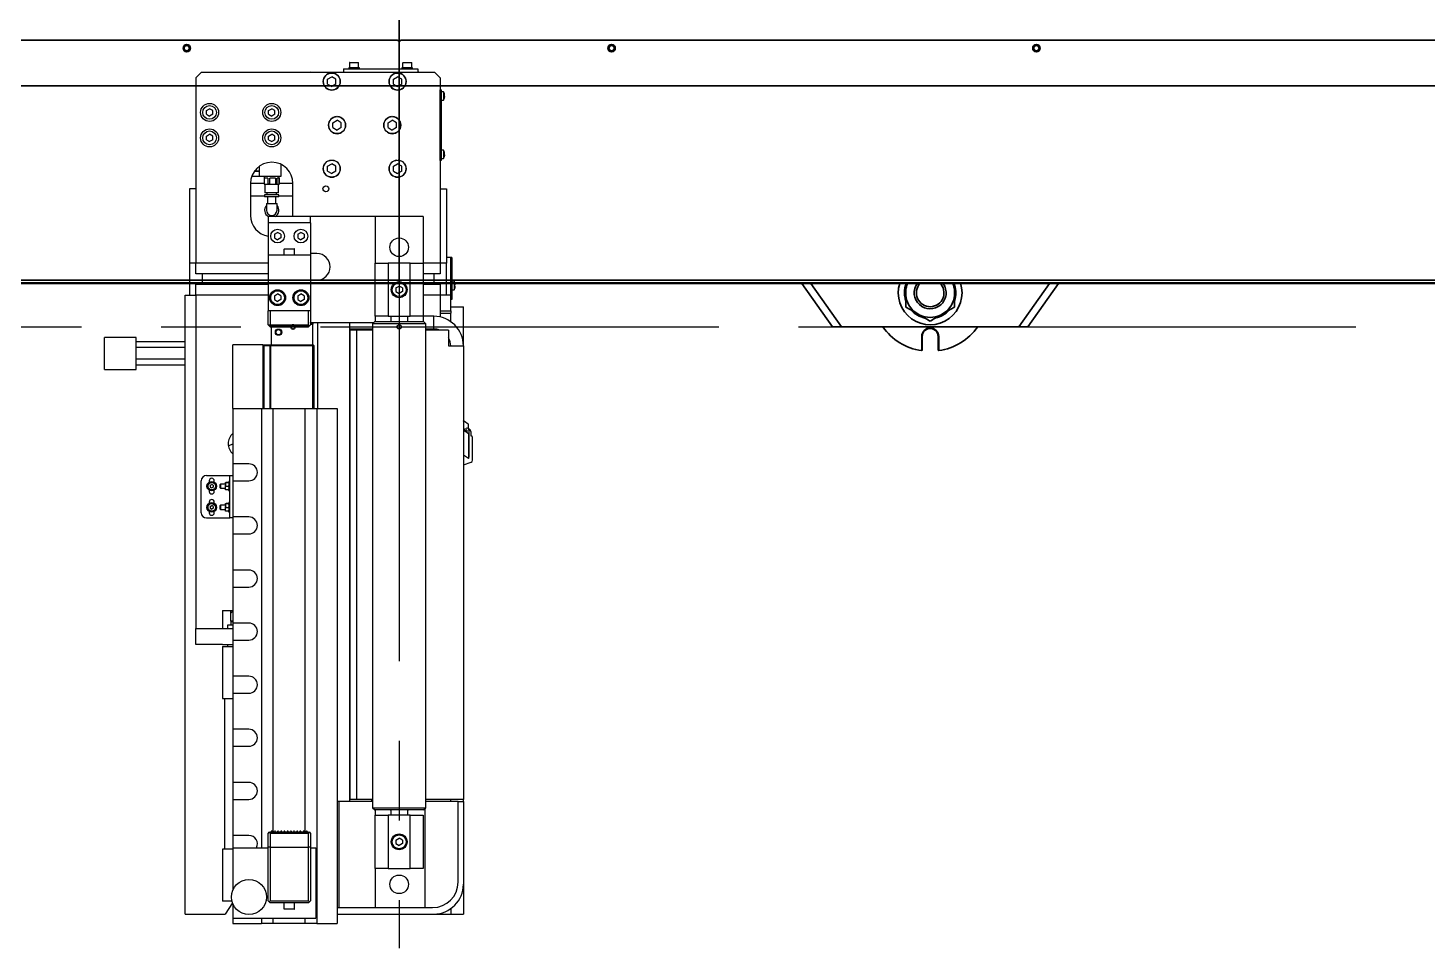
# Model space of a CAD drawing. Header units: inches. Extents: x 16559 to 58559, y 6500 to 36200.
# Drawn here: x 28495 to 29813, y 22299 to 23166 of the extents above; entities that cross this region are included whole.
import ezdxf

# ---------------------------------------------------------------- set-up
doc = ezdxf.new("R2010")
doc.units = ezdxf.units.IN
doc.header["$LTSCALE"] = 300
doc.linetypes.add('CENTRO', pattern=[2, 1.25, -0.25, 0.25, -0.25])
doc.layers.add('ASSI', color=254, linetype='CENTRO')
doc.layers.add('MORSE', color=41, linetype='Continuous')
doc.layers.add('GUIDE', color=4, linetype='Continuous', lineweight=35)

# ---------------------------------------------------------------- blocks, each defined once
blk = doc.blocks.new('A$C8cf30650')
at = {"layer": 'GUIDE'}
for p, q in [((4100, 977), (4100, 41)), ((100, 293), (100, 41)), ((102, 270), (2098, 270)), ((2102, 270), (4098, 270)), ((100, 227), (4100, 227)), ((100, 44), (4100, 44)), ((4100, 43.9), (100, 43.9)), ((4100, 41.5), (100, 41.5)), ((4100, 41), (100, 41)), ((508.1, 0), (479.1, 41)), ((487.6, 41), (516.6, 0)), ((683.4, 0), (712.4, 41)), ((720.9, 41), (691.9, 0)), ((577, 29.9), (577, 34.1)), ((623, 34.1), (623, 29.9)), ((590.3, 11), (586.7, 13.1)), ((613.3, 13.1), (609.7, 11)), ((691.9, 0), (508.1, 0)), ((592, -21.4), (592, -9)), ((592.5, -9), (592.5, -21.4)), ((607.5, -21.4), (607.5, -9)), ((608, -9), (608, -21.4)), ((592.5, -21.9), (591.9, -22.4)), ((592.5, -21.4), (592, -21.4)), ((608, -21.4), (607.5, -21.4)), ((608.1, -22.4), (607.5, -21.9))]:
    blk.add_line(p, q, dxfattribs=at)
at = {"layer": 'GUIDE', "flags": 128}
blk.add_lwpolyline([(576.8, 25), (576.5, 26.4), (576, 29.3)], dxfattribs=at)
at = {"layer": 'GUIDE'}
for centre, radius in [((300, 262.5), 3.5), ((300, 262.5), 2.5), ((700, 262.5), 3.5), ((700, 262.5), 2.5), ((3900, 262.5), 3.5), ((3900, 262.5), 2.5), ((0, 0), 2), ((4000, 0), 2)]:
    blk.add_circle(centre, radius, dxfattribs=at)
for centre, radius, start, end in [((102, 268), 2, 90, 180), ((4098, 268), 2, 0, 90), ((600, 32), 30, 162.5424, 18.1521), ((600, 32), 23.1, 157.0635, 174.8284), ((600, 32), 15, 143.1301, 35.3409), ((600, 32), 13, 136.1869, 46.8), ((600, 32), 23.1, 5.1716, 22.9365), ((600, 32), 24.2, 163.0321, 186.4252), ((600, 32), 23.1, 185.1716, 234.8284), ((600, 32), 23.1, 305.1716, 354.8284), ((600, 32), 24.2, 342.8745, 17.009), ((600, 32), 24.2, 223.2082, 257.7721), ((600, 32), 24.2, 282.5106, 316.8909), ((600, 32), 23.1, 245.1716, 294.8284), ((600, 32), 55, 215.5785, 261.5591), ((600, -9), 8, 0, 180), ((600, -9), 7.5, 0, 180), ((600, 32), 55, 278.4409, 324.4215)]:
    blk.add_arc(centre, radius, start, end, dxfattribs=at)
for points, knots in [([(577, 41), (577, 40.6), (577, 38.3), (577, 36), (577, 34.1)], [0, 0, 0, 0, 0.180565, 1, 1, 1, 1]), ([(623, 34.1), (623, 36), (623, 38.3), (623, 40.6), (623, 41)], [0, 0, 0, 0, 0.808576, 1, 1, 1, 1]), ([(577, 29.9), (577, 28), (577, 24.2), (577, 20.6), (577, 18.7)], [0, 0, 0, 0, 0.496394, 1, 1, 1, 1]), ([(623, 18.7), (623, 20.5), (623, 24.2), (623, 28), (623, 29.9)], [0, 0, 0, 0, 0.496994, 1, 1, 1, 1]), ([(577, 18.7), (578.6, 17.8), (581.8, 16), (585, 14.1), (586.7, 13.1)], [0, 0, 0, 0, 0.496994, 1, 1, 1, 1]), ([(613.3, 13.1), (614.9, 14.1), (618.2, 16), (621.4, 17.8), (623, 18.7)], [0, 0, 0, 0, 0.496394, 1, 1, 1, 1]), ([(590.3, 11), (591.9, 10.1), (595.2, 8.2), (598.4, 6.4), (600, 5.4)], [0, 0, 0, 0, 0.496394, 1, 1, 1, 1]), ([(600, 5.4), (601.6, 6.4), (604.8, 8.2), (608, 10.1), (609.7, 11)], [0, 0, 0, 0, 0.496994, 1, 1, 1, 1]), ([(591.9, -22.4), (591.9, -22.4), (591.9, -22.4), (591.9, -22.1), (592, -21.8), (592, -21.5), (592, -21.4)], [0, 0, 0, 0, 0.25091, 0.501059, 0.750356, 1, 1, 1, 1]), ([(592.5, -21.4), (592.5, -21.5), (592.5, -21.6), (592.5, -21.8), (592.5, -21.9), (592.5, -21.9), (592.5, -21.9), (592.5, -21.9)], [0, 0, 0, 0, 0.250288, 0.499667, 0.749111, 0.874739, 1, 1, 1, 1]), ([(607.5, -21.9), (607.5, -21.9), (607.5, -21.9), (607.5, -21.8), (607.5, -21.6), (607.5, -21.5), (607.5, -21.4)], [0, 0, 0, 0, 0.250508, 0.50016, 0.749963, 1, 1, 1, 1]), ([(608, -21.4), (608, -21.5), (608, -21.8), (608.1, -22.1), (608.1, -22.4), (608.1, -22.4), (608.1, -22.4)], [0, 0, 0, 0, 0.249082, 0.498492, 0.748536, 1, 1, 1, 1])]:
    blk.add_open_spline(points, degree=3, knots=knots, dxfattribs=at)
blk = doc.blocks.new('A$C9daba7a7')
at = {"layer": 'ASSI'}
blk.add_line((0, 60), (0, -585), dxfattribs=at)
blk.add_circle((0, 0), 2, dxfattribs=at)
at = {"layer": 'MORSE'}
for p, q in [((-186.5, 239.5), (-191.5, 234.5)), ((33.5, 239.5), (-186.5, 239.5)), ((-83.5, 240), (-84, 239.5)), ((-83.5, 240), (-83.5, 239.5)), ((-83.5, 240), (-52.5, 240)), ((-64.1, 239), (-64.1, 239)), ((-62.9, 239), (-62.9, 239)), ((-52.5, 243), (-52.5, 240)), ((-52.5, 243), (17.5, 243)), ((-52.5, 240), (17.5, 240)), ((-47.5, 244), (-47.5, 243)), ((-37.5, 244), (-47.5, 244)), ((-46.8, 248.8), (-46.8, 244)), ((-46.5, 249), (-42.5, 249)), ((-45, 240), (-45, 239.5)), ((-42.5, 249), (-38.4, 249)), ((-40, 239.5), (-40, 240)), ((-38.2, 244), (-38.2, 248.8)), ((-37.5, 243), (-37.5, 244)), ((-2.1, 239), (-2.1, 239)), ((-0.9, 239), (-0.9, 239)), ((2.5, 244), (2.5, 243)), ((12.5, 244), (2.5, 244)), ((3.2, 248.8), (3.2, 244)), ((3.5, 249), (7.5, 249)), ((5, 240), (5, 239.5)), ((7.5, 249), (11.6, 249)), ((10, 239.5), (10, 240)), ((11.8, 244), (11.8, 248.8)), ((12.5, 243), (12.5, 244)), ((17.5, 243), (17.5, 240)), ((17.5, 240), (18.5, 240)), ((18.5, 239.5), (18.5, 240)), ((19, 239.5), (18.5, 240)), ((38.5, 234.5), (33.5, 239.5)), ((-191.5, 234.5), (-191.5, 60)), ((-67.5, 233.3), (-63.5, 235.6)), ((-67.5, 228.7), (-67.5, 233.3)), ((-67.5, 228.7), (-63.5, 226.4)), ((-59.5, 233.3), (-63.5, 235.6)), ((-59.5, 228.7), (-63.5, 226.4)), ((-59.5, 228.7), (-59.5, 233.3)), ((-5.5, 233.3), (-1.5, 235.6)), ((-5.5, 228.7), (-5.5, 233.3)), ((-5.5, 228.7), (-1.5, 226.4)), ((2.5, 233.3), (-1.5, 235.6)), ((2.5, 228.7), (-1.5, 226.4)), ((2.5, 228.7), (2.5, 233.3)), ((38.5, 234.5), (38.5, 60)), ((38.6, 223.4), (38.5, 223.4)), ((38.6, 220.4), (38.6, 223.4)), ((39.6, 223.4), (38.6, 223.4)), ((38.6, 159.6), (38.6, 220.4)), ((39.6, 223.4), (39.6, 220.4)), ((41.6, 221.5), (39.6, 221.5)), ((39.6, 220.4), (39.6, 159.6)), ((39.6, 213.5), (41.6, 213.5)), ((41.6, 221.5), (41.6, 213.5)), ((42.8, 217.3), (42.6, 217.3)), ((42.8, 216.9), (42.6, 217)), ((42.8, 216.6), (42.6, 216.7)), ((42.8, 218.6), (42.7, 218.5)), ((42.8, 218.1), (42.7, 218.1)), ((42.8, 218.4), (42.8, 218.4)), ((42.8, 216.4), (42.8, 216.4)), ((-181.5, 203.7), (-178.5, 205.5)), ((-181.5, 200.3), (-181.5, 203.7)), ((-181.5, 200.3), (-178.5, 198.5)), ((-175.5, 203.7), (-178.5, 205.5)), ((-175.5, 200.3), (-178.5, 198.5)), ((-175.5, 200.3), (-175.5, 203.7)), ((-123, 203.7), (-120, 205.5)), ((-123, 200.3), (-123, 203.7)), ((-123, 200.3), (-120, 198.5)), ((-117, 203.7), (-120, 205.5)), ((-117, 200.3), (-120, 198.5)), ((-117, 200.3), (-117, 203.7)), ((-59.1, 198), (-59.1, 198)), ((-57.9, 198), (-57.9, 198)), ((-7.1, 198), (-7.1, 198)), ((-5.9, 198), (-5.9, 198)), ((-62.5, 192.3), (-58.5, 194.6)), ((-62.5, 187.7), (-62.5, 192.3)), ((-62.5, 187.7), (-58.5, 185.4)), ((-54.5, 192.3), (-58.5, 194.6)), ((-54.5, 187.7), (-58.5, 185.4)), ((-54.5, 187.7), (-54.5, 192.3)), ((-10.5, 192.3), (-6.5, 194.6)), ((-10.5, 187.7), (-10.5, 192.3)), ((-10.5, 187.7), (-6.5, 185.4)), ((-2.5, 192.3), (-6.5, 194.6)), ((-2.5, 187.7), (-6.5, 185.4)), ((-2.5, 187.7), (-2.5, 192.3)), ((-181.5, 179.7), (-178.5, 181.5)), ((-181.5, 176.3), (-181.5, 179.7)), ((-181.5, 176.3), (-178.5, 174.5)), ((-175.5, 179.7), (-178.5, 181.5)), ((-175.5, 176.3), (-178.5, 174.5)), ((-175.5, 176.3), (-175.5, 179.7)), ((-123, 179.7), (-120, 181.5)), ((-123, 176.3), (-123, 179.7)), ((-123, 176.3), (-120, 174.5)), ((-117, 179.7), (-120, 181.5)), ((-117, 176.3), (-120, 174.5)), ((-117, 176.3), (-117, 179.7)), ((38.6, 156.6), (38.6, 159.6)), ((41.6, 166.5), (39.6, 166.5)), ((39.6, 159.6), (39.6, 156.6)), ((39.6, 158.5), (41.6, 158.5)), ((41.6, 166.5), (41.6, 158.5)), ((42.8, 162.3), (42.6, 162.3)), ((42.8, 161.9), (42.6, 162)), ((42.8, 161.6), (42.6, 161.7)), ((42.8, 163.6), (42.7, 163.5)), ((42.8, 163.1), (42.7, 163.1)), ((42.8, 163.4), (42.8, 163.4)), ((42.8, 161.4), (42.8, 161.4)), ((-131.8, 146.2), (-136.5, 146.2)), ((-131.8, 146.5), (-136.4, 146.5)), ((-131.8, 151.2), (-131.8, 142)), ((-111.2, 142), (-111.2, 153)), ((-67.5, 151.3), (-63.5, 153.6)), ((-67.5, 146.7), (-67.5, 151.3)), ((-67.5, 146.7), (-63.5, 144.4)), ((-64.1, 157), (-64.1, 157)), ((-59.5, 151.3), (-63.5, 153.6)), ((-59.5, 146.7), (-63.5, 144.4)), ((-62.9, 157), (-62.9, 157)), ((-59.5, 146.7), (-59.5, 151.3)), ((-5.5, 151.3), (-1.5, 153.6)), ((-5.5, 146.7), (-5.5, 151.3)), ((-5.5, 146.7), (-1.5, 144.4)), ((-2.1, 157), (-2.1, 157)), ((2.5, 151.3), (-1.5, 153.6)), ((2.5, 146.7), (-1.5, 144.4)), ((-0.9, 157), (-0.9, 157)), ((2.5, 146.7), (2.5, 151.3)), ((38.6, 156.6), (38.5, 156.6)), ((39.6, 156.6), (38.6, 156.6)), ((-140, 135), (-140, 105)), ((-127, 135), (-140, 135)), ((-138.7, 142), (-131.8, 142)), ((-131.8, 142), (-111.2, 142)), ((-127, 142), (-127, 134.4)), ((-127, 134.4), (-126.5, 134.1)), ((-126.7, 134.4), (-127, 134.4)), ((-123.6, 140.1), (-126.7, 140.1)), ((-126.7, 134.4), (-126.7, 140.1)), ((-126.5, 134.1), (-126.5, 126.2)), ((-125.2, 134.1), (-126.5, 134.1)), ((-123.6, 134.4), (-125.2, 134.1)), ((-119.2, 134.1), (-125.2, 134.1)), ((-123.6, 140.1), (-123.6, 134.4)), ((-121.7, 134.4), (-123.6, 134.4)), ((-116.6, 140.1), (-121.7, 140.1)), ((-121.7, 134.4), (-121.7, 140.1)), ((-116.6, 134.4), (-119.2, 134.1)), ((-114, 134.1), (-119.2, 134.1)), ((-116.6, 140.1), (-116.6, 134.4)), ((-115, 134.4), (-116.6, 134.4)), ((-113, 140.1), (-115, 140.1)), ((-115, 134.4), (-115, 140.1)), ((-113, 134.4), (-114, 134.1)), ((-113.5, 134.1), (-114, 134.1)), ((-113.5, 134.1), (-113, 134.4)), ((-113.5, 126.2), (-113.5, 134.1)), ((-113, 134.4), (-113, 142)), ((-113, 140.1), (-113, 134.4)), ((-100, 135), (-113, 135)), ((-100, 105), (-100, 135)), ((-191.5, 130), (-197.5, 130)), ((-197.5, 130), (-197.5, 60)), ((-126.8, 123), (-140, 123)), ((-126.8, 124.5), (-126.8, 122.6)), ((-122.6, 124.5), (-126.8, 124.5)), ((-122.6, 122.6), (-126.8, 122.6)), ((-122.5, 126.2), (-126.5, 126.2)), ((-124.6, 126.2), (-124.6, 124.5)), ((-124, 122.6), (-124, 116.2)), ((-113.2, 124.5), (-122.6, 124.5)), ((-113.2, 122.6), (-122.6, 122.6)), ((-113.5, 126.2), (-122.5, 126.2)), ((-116, 116.2), (-116, 122.6)), ((-115.4, 124.5), (-115.4, 126.2)), ((-113.2, 122.6), (-113.2, 124.5)), ((-100, 123), (-113.2, 123)), ((38.5, 130), (44.5, 130)), ((44.5, 130), (44.5, 60)), ((-125, 116.2), (-125, 109.9)), ((-125, 116.2), (-115, 116.2)), ((-115, 109.9), (-115, 116.2)), ((-123.5, 104), (-123.5, 98)), ((-83.5, 104), (-123.5, 104)), ((-83.5, 98), (-123.5, 98)), ((-123.5, 98), (-123.5, 67.5)), ((-100, 104), (-100, 105)), ((-83.5, 98), (-83.5, 104)), ((-22.5, 104), (-83.5, 104)), ((-83.5, 98), (-83.5, 67.5)), ((-22.5, 104), (-22.5, 60)), ((22.5, 104), (-22.5, 104)), ((22.5, 104), (22.5, 60)), ((-117.5, 87.2), (-114.5, 89)), ((-117.5, 87.2), (-117.5, 83.8)), ((-117.5, 83.8), (-114.5, 82)), ((-111.5, 87.2), (-114.5, 89)), ((-111.5, 83.8), (-114.5, 82)), ((-111.5, 87.2), (-111.5, 83.8)), ((-95.5, 87.2), (-92.5, 89)), ((-95.5, 87.2), (-95.5, 83.8)), ((-95.5, 83.8), (-92.5, 82)), ((-89.5, 87.2), (-92.5, 89)), ((-89.5, 83.8), (-92.5, 82)), ((-89.5, 87.2), (-89.5, 83.8)), ((-83.5, 67.5), (-123.5, 67.5)), ((-123.5, 67.5), (-123.5, 15)), ((-108.5, 73.2), (-108.5, 67.5)), ((-108.2, 73.5), (-103.5, 73.5)), ((-103.5, 73.5), (-98.8, 73.5)), ((-98.5, 67.5), (-98.5, 73.2)), ((-77.5, 69), (-83.5, 69)), ((-83.5, 67.5), (-83.5, 15)), ((-191.5, 60), (-197.5, 60)), ((-197.5, 60), (-197.5, 30)), ((-191.5, 50), (-191.5, 60)), ((-123.5, 60), (-191.5, 60)), ((-22.5, 10), (-22.5, 60)), ((-22.5, 60), (-10.5, 60)), ((-10.5, 60), (-10.5, 10)), ((10.5, 60), (-10.5, 60)), ((10.5, 10), (10.5, 60)), ((10.5, 60), (22.5, 60)), ((22.5, 60), (22.5, 10)), ((38.5, 60), (22.5, 60)), ((38.5, 60), (38.5, 50)), ((44.5, 60), (38.5, 60)), ((48.7, 65.2), (44.5, 65.2)), ((44.5, 30), (44.5, 60)), ((48.7, 60.2), (48.7, 65.2)), ((49.7, 65.2), (48.7, 65.2)), ((48.7, 28.9), (48.7, 60.2)), ((49.7, 65.2), (49.7, 60.2)), ((49.7, 60.2), (49.7, 28.9)), ((-123.5, 50), (-191.5, 50)), ((-191.5, 30), (-191.5, 40)), ((-123.5, 40), (-191.5, 40)), ((-185.5, 50), (-185.5, 40)), ((-83.5, 44), (-77.5, 44)), ((38.5, 50), (22.5, 50)), ((38.5, 40), (22.5, 40)), ((32.5, 50), (32.5, 40)), ((38.5, 40), (38.5, 30)), ((51.7, 42.9), (49.7, 42.9)), ((51.7, 42.9), (51.7, 38.9)), ((52.5, 41), (52.6, 41)), ((52.8, 39.8), (52.8, 39.8)), ((-201.5, 0), (-201.5, 30)), ((-201.5, 30), (-191.5, 30)), ((-191.5, 30), (-191.5, -269)), ((-123.5, 30), (-191.5, 30)), ((-117.5, 29.2), (-114.5, 31)), ((-117.5, 29.2), (-117.5, 25.8)), ((-111.5, 29.2), (-114.5, 31)), ((-111.5, 29.2), (-111.5, 25.8)), ((-95.5, 29.2), (-92.5, 31)), ((-95.5, 29.2), (-95.5, 25.8)), ((-89.5, 29.2), (-92.5, 31)), ((-89.5, 29.2), (-89.5, 25.8)), ((-3, 36.7), (0, 38.5)), ((-3, 36.7), (-3, 33.3)), ((-3, 33.3), (0, 31.5)), ((3, 36.7), (0, 38.5)), ((3, 33.3), (0, 31.5)), ((3, 36.7), (3, 33.3)), ((38.5, 30), (22.5, 30)), ((38.5, 30), (38.5, 9.3)), ((48.5, 30), (38.5, 30)), ((48.5, 15), (48.5, 30)), ((48.7, 25.9), (48.7, 28.9)), ((49.7, 34.9), (51.7, 34.9)), ((49.7, 28.9), (49.7, 25.9)), ((51.7, 38.9), (51.7, 34.9)), ((52.8, 39.4), (52.5, 39.4)), ((52.8, 38.3), (52.5, 38.3)), ((52.5, 36.7), (52.6, 36.7)), ((52.8, 37.9), (52.8, 38)), ((-123.5, 2), (-123.5, 15)), ((-83.5, 15), (-123.5, 15)), ((-121.5, 15), (-121.5, 2)), ((-85.5, 15), (-121.5, 15)), ((-117.5, 25.8), (-114.5, 24)), ((-111.5, 25.8), (-114.5, 24)), ((-95.5, 25.8), (-92.5, 24)), ((-89.5, 25.8), (-92.5, 24)), ((-85.5, 2), (-85.5, 15)), ((-83.5, 15), (-83.5, 2)), ((38.5, 15), (48.5, 15)), ((48.7, 25.9), (48.5, 25.9)), ((48.5, 19), (60.5, 19)), ((48.5, 15), (48.5, 13)), ((49.7, 25.9), (48.7, 25.9)), ((60.5, -18), (60.5, 19)), ((-123.5, 2), (-121.5, 2)), ((-123.5, 2), (-123.4, 1.9)), ((-121.5, 0.7), (-123.4, 1.9)), ((-123.4, 1.9), (-121.5, 0)), ((-121.5, 0.7), (-121.5, 2)), ((-121.5, 2), (-85.5, 2)), ((-84.8, 0.7), (-121.5, 0.7)), ((-84.5, 1), (-85.5, 2)), ((-85.5, 0), (-84.8, 0.7)), ((-84.8, 0.7), (-84.5, 1)), ((-83.5, 2), (-84.5, 1)), ((-83.5, 4), (-24, 4)), ((-83.5, 3.6), (-81.3, 3.6)), ((-83.5, 2.6), (-81.3, 2.6)), ((-83.4, 3.6), (-83.4, 4)), ((-81.3, 3.6), (-81.3, 2.6)), ((-81.3, -17), (-81.3, 2.6)), ((-76.5, -77), (-76.5, 4)), ((-46.5, -447), (-46.5, 4)), ((-46.5, -2), (-46.5, 4)), ((-23, 5), (-25, 3)), ((-25, 3), (-25, -453)), ((25, 3), (-25, 3)), ((-23, 5), (23, 5)), ((-10.5, 10), (-22.5, 10)), ((-22.5, 10), (-22.5, 5)), ((-10.5, 10), (10.5, 10)), ((-8, 10), (-8, 5.4)), ((8, 5.4), (8, 10)), ((22.5, 10), (10.5, 10)), ((22.5, 10), (22.5, 5)), ((32.5, 10), (22.5, 10)), ((25, 3), (23, 5)), ((25, -453), (25, 3)), ((32.5, -2), (32.5, 10)), ((38.5, 13), (48.5, 13)), ((48.5, 5), (48.5, 13)), ((-247.5, -10), (-277.5, -10)), ((-277.5, -40), (-277.5, -10)), ((-247.5, -40), (-247.5, -10)), ((-201.5, -553), (-201.5, 0)), ((-121.5, 0), (-85.5, 0)), ((-120.6, 0), (-120.6, -17)), ((-111.4, -4), (-111.4, -6)), ((-25, -2), (-46.5, -2)), ((-40, -3), (-46, -3)), ((-46, -445), (-46, -3)), ((-40, -445), (-40, -3)), ((-25, -3), (-40, -3)), ((32.5, -2), (25, -2)), ((46.5, -3), (25, -3)), ((46.5, -3), (46.5, -18)), ((-201.5, -14), (-247.5, -14)), ((-201.5, -19.5), (-247.5, -19.5)), ((-128.5, -17), (-156.5, -17)), ((-156.5, -77), (-156.5, -17)), ((-128.5, -17), (-128.5, -77)), ((-128, -17), (-128.5, -17.5)), ((-127.5, -17.5), (-128.5, -17.5)), ((-128, -17), (-127.3, -17)), ((-127.3, -17), (-127.5, -17.5)), ((-127.5, -17.5), (-127.5, -77)), ((-127.5, -17.5), (-121.5, -17.5)), ((-127.3, -17), (-121.7, -17)), ((-121.7, -17), (-121.5, -17.5)), ((-121.7, -17), (-121.2, -17)), ((-121.5, -77), (-121.5, -17.5)), ((-121.5, -17.5), (-121, -17.5)), ((-121.2, -17), (-121, -17.5)), ((-121.2, -17), (-81, -17)), ((-121, -77), (-121, -17.5)), ((-121, -17.5), (-81.5, -17.5)), ((-81, -17), (-81.5, -17.5)), ((-81.5, -17.5), (-81.5, -77)), ((-80.5, -17.5), (-81, -17)), ((-80.5, -17.5), (-80.5, -77)), ((46.5, -18), (60.5, -18)), ((60.5, -18), (60.5, -445)), ((-201.5, -30.5), (-247.5, -30.5)), ((-201.5, -36), (-247.5, -36)), ((-277.5, -40), (-247.5, -40)), ((-156.5, -77), (-156.5, -129)), ((-156.5, -77), (-129.5, -77)), ((-129.5, -77), (-129.5, -490.5)), ((-129.5, -77), (-118.5, -77)), ((-118.5, -476.9), (-118.5, -77)), ((-118.5, -77), (-88.5, -77)), ((-88.5, -476.9), (-88.5, -77)), ((-88.5, -77), (-77.5, -77)), ((-77.5, -77), (-77.5, -562)), ((-77.5, -77), (-58.5, -77)), ((-58.5, -77), (-58.5, -562)), ((65, -91.6), (61.4, -89.1)), ((65.2, -100.6), (60.5, -97.2)), ((65.3, -100.6), (60.5, -97.2)), ((61.7, -96.1), (63.3, -95.6)), ((61.7, -97.8), (61.7, -96.1)), ((63.3, -97.3), (61.7, -97.8)), ((63.4, -99.1), (61.7, -97.8)), ((64.1, -98.8), (63.4, -99.1)), ((64.1, -99.7), (64.1, -97.9)), ((66.7, -96.9), (65, -95.7)), ((65.2, -100.6), (65.3, -100.6)), ((65.3, -100.6), (65.3, -124.1)), ((65.4, -96), (65.4, -92.4)), ((65.7, -97.3), (65.7, -122.8)), ((67.4, -98.5), (67.4, -102.8)), ((68.2, -102.7), (67.4, -102.1)), ((69.1, -125.5), (69.1, -104.3)), ((-156.6, -110.6), (-160.8, -112.1)), ((-156.5, -110.5), (-156.6, -110.6)), ((-141.5, -129), (-156.5, -129)), ((-156.5, -129), (-156.5, -145)), ((65.3, -124.1), (60.5, -120.7)), ((60.5, -130), (67.7, -127.4)), ((-186.5, -175), (-186.5, -145)), ((-181.5, -140), (-162.5, -140)), ((-178.9, -145), (-178.9, -146.2)), ((-174.1, -146.2), (-174.1, -145)), ((-162.5, -140), (-159.5, -140)), ((-159.5, -140), (-156.5, -140)), ((-159.5, -145), (-159.5, -140)), ((-159.5, -175), (-159.5, -145)), ((-156.5, -145), (-156.5, -179)), ((-156.5, -145), (-141.5, -145)), ((-178.9, -153.8), (-178.9, -155)), ((-178, -149.1), (-176.5, -148.3)), ((-178, -149.1), (-178, -150.9)), ((-178, -150.9), (-176.5, -151.7)), ((-175, -149.1), (-176.5, -148.3)), ((-175, -150.9), (-176.5, -151.7)), ((-175, -149.1), (-175, -150.9)), ((-174.1, -155), (-174.1, -153.8)), ((-168.3, -148), (-169, -148.7)), ((-169, -148.7), (-169, -151.3)), ((-169, -151.3), (-168.3, -152)), ((-163.5, -148), (-168.3, -148)), ((-168.3, -148), (-168.3, -152)), ((-168.3, -152), (-163.5, -152)), ((-163.5, -147.4), (-163.5, -146.5)), ((-163.5, -147.4), (-163.5, -149.1)), ((-163.5, -150.9), (-163.5, -149.1)), ((-163.5, -152.6), (-163.5, -150.9)), ((-163.5, -153.5), (-163.5, -152.6)), ((-161, -146.5), (-162.8, -146.5)), ((-162.8, -146.5), (-161, -146.5)), ((-162.8, -150), (-161, -150)), ((-162.8, -150), (-161, -150)), ((-161, -153.5), (-162.8, -153.5)), ((-161, -153.5), (-162.8, -153.5)), ((-159.5, -145.5), (-160.3, -145.5)), ((-160.3, -145.5), (-160.3, -154.5)), ((-160.3, -154.5), (-159.5, -154.5)), ((-178.9, -165), (-178.9, -166.2)), ((-178, -169.1), (-176.5, -168.3)), ((-178, -169.1), (-178, -170.9)), ((-178, -170.9), (-176.5, -171.7)), ((-175, -169.1), (-176.5, -168.3)), ((-175, -170.9), (-176.5, -171.7)), ((-175, -169.1), (-175, -170.9)), ((-174.1, -166.2), (-174.1, -165)), ((-168.3, -168), (-169, -168.7)), ((-169, -168.7), (-169, -171.3)), ((-169, -171.3), (-168.3, -172)), ((-163.5, -168), (-168.3, -168)), ((-168.3, -168), (-168.3, -172)), ((-163.5, -167.4), (-163.5, -166.5)), ((-163.5, -167.4), (-163.5, -169.1)), ((-163.5, -170.9), (-163.5, -169.1)), ((-163.5, -172.6), (-163.5, -170.9)), ((-161, -166.5), (-162.8, -166.5)), ((-162.8, -166.5), (-161, -166.5)), ((-162.8, -170), (-161, -170)), ((-162.8, -170), (-161, -170)), ((-159.5, -165.5), (-160.3, -165.5)), ((-160.3, -165.5), (-160.3, -174.5)), ((-46, -159.4), (-46.5, -159.2)), ((-46.5, -159.3), (-46, -159.5)), ((-181.5, -180), (-162.5, -180)), ((-178.9, -173.8), (-178.9, -175)), ((-174.1, -175), (-174.1, -173.8)), ((-168.3, -172), (-163.5, -172)), ((-163.5, -173.5), (-163.5, -172.6)), ((-161, -173.5), (-162.8, -173.5)), ((-161, -173.5), (-162.8, -173.5)), ((-162.5, -180), (-159.5, -180)), ((-160.3, -174.5), (-159.5, -174.5)), ((-159.5, -180), (-159.5, -175)), ((-156.5, -180), (-159.5, -180)), ((-141.5, -179), (-156.5, -179)), ((-156.5, -179), (-156.5, -195)), ((-46, -174.5), (-46.5, -174.7)), ((-46.5, -174.8), (-46, -174.6)), ((-156.5, -195), (-156.5, -229)), ((-156.5, -195), (-141.5, -195)), ((-46.5, -193), (-46, -193)), ((-141.5, -229), (-156.5, -229)), ((-156.5, -229), (-156.5, -245)), ((-46, -233), (-46.5, -233)), ((-156.5, -245), (-156.5, -279)), ((-156.5, -245), (-141.5, -245)), ((-46, -284), (-46, -253)), ((-191.5, -269), (-191.5, -284)), ((-166.5, -267), (-156.5, -267)), ((-166.5, -267), (-166.5, -269)), ((-166.5, -269), (-166.5, -284)), ((-158.5, -277.1), (-158.5, -270.2)), ((-156.5, -267.5), (-157.7, -267.5)), ((-191.5, -299), (-191.5, -284)), ((-191.5, -284), (-166.5, -284)), ((-166.5, -284), (-156.5, -284)), ((-161.5, -281), (-161.5, -284)), ((-156.5, -281), (-161.5, -281)), ((-158.6, -277.5), (-158.6, -281)), ((-158.6, -277.5), (-156.5, -277.5)), ((-156.5, -277.1), (-158.5, -277.1)), ((-158, -277.1), (-158, -277.5)), ((-141.5, -279), (-156.5, -279)), ((-156.5, -279), (-156.5, -295)), ((-46.5, -284), (-46, -284)), ((-166.5, -299), (-191.5, -299)), ((-166.5, -299), (-156.5, -299)), ((-166.5, -301), (-166.5, -350)), ((-166.5, -301), (-156.5, -301)), ((-161.5, -299), (-161.5, -301)), ((-156.5, -295), (-156.5, -329)), ((-156.5, -295), (-141.5, -295)), ((-46.5, -299), (-46, -299)), ((-46.5, -301), (-46, -301)), ((-141.5, -329), (-156.5, -329)), ((-156.5, -329), (-156.5, -345)), ((-46.5, -325), (-46, -325.2)), ((-46.5, -337), (-46, -337)), ((-166.5, -350), (-156.5, -350)), ((-164.3, -492), (-164.3, -350)), ((-156.5, -345), (-156.5, -379)), ((-156.5, -345), (-141.5, -345)), ((-46.5, -350), (-46, -350)), ((-141.5, -379), (-156.5, -379)), ((-156.5, -379), (-156.5, -395)), ((-156.5, -395), (-156.5, -429)), ((-156.5, -395), (-141.5, -395)), ((-141.5, -429), (-156.5, -429)), ((-156.5, -429), (-156.5, -445)), ((-156.5, -445), (-156.5, -479)), ((-156.5, -445), (-141.5, -445)), ((-56.5, -447), (-58.5, -447)), ((-25, -447), (-56.5, -447)), ((-56.5, -547), (-56.5, -447)), ((-40, -445), (-46, -445)), ((-25, -445), (-40, -445)), ((-25.7, -447), (-25.7, -445)), ((46.5, -445), (25, -445)), ((55.5, -447), (25, -447)), ((60.5, -445), (46.5, -445)), ((48.5, -447), (48.5, -445)), ((55.5, -523), (55.5, -447)), ((55.5, -447), (60.5, -447)), ((60.5, -447), (60.5, -445)), ((60.5, -447), (60.5, -525)), ((-25, -453), (-23, -455)), ((-25, -453), (25, -453)), ((23, -455), (-23, -455)), ((-22.5, -455), (-22.5, -460)), ((-22.5, -510), (-22.5, -460)), ((-22.5, -460), (-10.5, -460)), ((-10.5, -460), (-10.5, -510)), ((10.5, -460), (-10.5, -460)), ((-8, -455.4), (-8, -460)), ((8, -460), (8, -455.4)), ((10.5, -510), (10.5, -460)), ((10.5, -460), (22.5, -460)), ((22.5, -460), (22.5, -510)), ((23, -455), (25, -453)), ((24.5, -547), (24.5, -453.5)), ((-141.5, -479), (-156.5, -479)), ((-156.5, -479), (-156.5, -490.5)), ((-123.5, -477), (-122.5, -476)), ((-123.5, -490), (-123.5, -477)), ((-122.2, -475.7), (-122.5, -476)), ((-122.5, -476), (-121.5, -477)), ((-122.2, -475.7), (-121.5, -476.9)), ((-121.5, -476.9), (-120.8, -475.7)), ((-121.5, -477), (-121.5, -490)), ((-85.5, -477), (-121.5, -477)), ((-120.8, -475.7), (-120.4, -475)), ((-120.8, -475.7), (-119.2, -475.7)), ((-119.6, -475), (-120.4, -475)), ((-119.6, -475), (-119.2, -475.7)), ((-119.2, -475.7), (-118.5, -476.9)), ((-118.5, -476.9), (-117.8, -475.7)), ((-117.8, -475.7), (-117.4, -475)), ((-117.8, -475.7), (-116.2, -475.7)), ((-116.6, -475), (-117.4, -475)), ((-116.6, -475), (-116.2, -475.7)), ((-116.2, -475.7), (-115.5, -476.9)), ((-115.5, -476.9), (-114.8, -475.7)), ((-114.8, -475.7), (-114.4, -475)), ((-114.8, -475.7), (-113.2, -475.7)), ((-113.6, -475), (-114.4, -475)), ((-113.6, -475), (-113.2, -475.7)), ((-113.2, -475.7), (-112.5, -476.9)), ((-112.5, -476.9), (-111.8, -475.7)), ((-111.8, -475.7), (-111.4, -475)), ((-111.8, -475.7), (-110.2, -475.7)), ((-110.6, -475), (-111.4, -475)), ((-110.6, -475), (-110.2, -475.7)), ((-110.2, -475.7), (-109.5, -476.9)), ((-109.5, -476.9), (-108.8, -475.7)), ((-108.8, -475.7), (-108.4, -475)), ((-108.8, -475.7), (-107.2, -475.7)), ((-107.6, -475), (-108.4, -475)), ((-107.6, -475), (-107.2, -475.7)), ((-107.2, -475.7), (-106.5, -476.9)), ((-106.5, -476.9), (-105.8, -475.7)), ((-105.8, -475.7), (-105.4, -475)), ((-105.8, -475.7), (-104.2, -475.7)), ((-104.6, -475), (-105.4, -475)), ((-104.6, -475), (-104.2, -475.7)), ((-104.2, -475.7), (-103.5, -476.9)), ((-103.5, -476.9), (-102.8, -475.7)), ((-102.8, -475.7), (-102.4, -475)), ((-102.8, -475.7), (-101.2, -475.7)), ((-101.6, -475), (-102.4, -475)), ((-101.6, -475), (-101.2, -475.7)), ((-101.2, -475.7), (-100.5, -476.9)), ((-100.5, -476.9), (-99.8, -475.7)), ((-99.8, -475.7), (-99.4, -475)), ((-99.8, -475.7), (-98.2, -475.7)), ((-98.6, -475), (-99.4, -475)), ((-98.6, -475), (-98.2, -475.7)), ((-98.2, -475.7), (-97.5, -476.9)), ((-97.5, -476.9), (-96.8, -475.7)), ((-96.8, -475.7), (-96.4, -475)), ((-96.8, -475.7), (-95.2, -475.7)), ((-95.6, -475), (-96.4, -475)), ((-95.6, -475), (-95.2, -475.7)), ((-95.2, -475.7), (-94.5, -476.9)), ((-94.5, -476.9), (-93.8, -475.7)), ((-93.8, -475.7), (-93.4, -475)), ((-93.8, -475.7), (-92.2, -475.7)), ((-92.6, -475), (-93.4, -475)), ((-92.6, -475), (-92.2, -475.7)), ((-92.2, -475.7), (-91.5, -476.9)), ((-91.5, -476.9), (-90.8, -475.7)), ((-90.8, -475.7), (-90.4, -475)), ((-90.8, -475.7), (-89.2, -475.7)), ((-89.6, -475), (-90.4, -475)), ((-89.6, -475), (-89.2, -475.7)), ((-89.2, -475.7), (-88.5, -476.9)), ((-88.5, -476.9), (-87.8, -475.7)), ((-87.8, -475.7), (-87.4, -475)), ((-87.8, -475.7), (-86.2, -475.7)), ((-86.6, -475), (-87.4, -475)), ((-86.6, -475), (-86.2, -475.7)), ((-86.2, -475.7), (-85.5, -476.9)), ((-85.5, -476.9), (-84.8, -475.7)), ((-85.5, -477), (-84.5, -476)), ((-85.5, -490), (-85.5, -477)), ((-84.8, -475.7), (-84.5, -476)), ((-84.5, -476), (-83.5, -477)), ((-83.5, -477), (-83.5, -490)), ((-3, -483.3), (0, -481.5)), ((-3, -483.3), (-3, -486.7)), ((-3, -486.7), (0, -488.5)), ((3, -483.3), (0, -481.5)), ((3, -486.7), (0, -488.5)), ((3, -483.3), (3, -486.7)), ((-166.5, -492), (-166.5, -541)), ((-156.5, -492), (-166.5, -492)), ((-156.5, -490.5), (-156.5, -530.1)), ((-156.5, -490.5), (-123.5, -490.5)), ((-121.5, -490), (-123.5, -490)), ((-123.5, -540.5), (-123.5, -490)), ((-121.5, -490), (-85.5, -490)), ((-121.5, -490), (-121.5, -540.5)), ((-83.5, -490), (-85.5, -490)), ((-85.5, -540.5), (-85.5, -490)), ((-83.5, -490), (-83.5, -540.5)), ((-83.5, -490.5), (-78.5, -490.5)), ((-78.5, -490.5), (-78.5, -557)), ((-10.5, -510), (-22.5, -510)), ((-22.5, -510), (-22.5, -547)), ((-10.5, -510), (10.5, -510)), ((22.5, -510), (10.5, -510)), ((60.5, -525), (60.5, -553)), ((-201.5, -553), (-164, -553)), ((-157.5, -541), (-166.5, -541)), ((-157, -542.6), (-164, -553)), ((-156.5, -543.9), (-156.5, -557)), ((-123.5, -540.5), (-122.5, -541.5)), ((-122.5, -541.5), (-121.5, -540.5)), ((-122.5, -541.5), (-121.5, -542.5)), ((-121.5, -540.5), (-85.5, -540.5)), ((-85.5, -542.5), (-121.5, -542.5)), ((-108.5, -542.5), (-108.5, -548.3)), ((-98.8, -548.5), (-108.2, -548.5)), ((-98.5, -548.3), (-98.5, -542.5)), ((-85.5, -540.5), (-84.5, -541.5)), ((-84.5, -541.5), (-85.5, -542.5)), ((-84.5, -541.5), (-83.5, -540.5)), ((-58.5, -547), (-56.5, -547)), ((-58.5, -553), (32.5, -553)), ((-56.5, -547), (-22.5, -547)), ((-22.5, -547), (24.5, -547)), ((24.5, -547), (31.5, -547)), ((32.5, -553), (48.5, -553)), ((48.5, -548), (48.5, -553)), ((48.5, -553), (60.5, -553)), ((-156.5, -557), (-78.5, -557)), ((-156.5, -557), (-156.5, -562)), ((-156.5, -562), (-129.5, -562)), ((-129.5, -557), (-129.5, -562)), ((-118.5, -562), (-129.5, -562)), ((-118.5, -562), (-118.5, -557)), ((-88.5, -562), (-118.5, -562)), ((-88.5, -562), (-88.5, -557)), ((-77.5, -562), (-88.5, -562)), ((-77.5, -562), (-58.5, -562))]:
    blk.add_line(p, q, dxfattribs=at)
at = {"layer": 'MORSE', "flags": 128}
for points in [[(42.8, 218.4), (42.8, 218.5), (42.8, 218.6)], [(42.8, 216.9), (42.8, 216.7), (42.8, 216.6)], [(42.8, 163.4), (42.8, 163.5), (42.8, 163.6)], [(42.8, 161.9), (42.8, 161.7), (42.8, 161.6)]]:
    blk.add_lwpolyline(points, dxfattribs=at)
at = {"layer": 'MORSE'}
for centre, radius in [((-63.5, 231), 8), ((-1.5, 231), 8), ((-178.5, 202), 8.5), ((-178.5, 202), 6.5), ((-120, 202), 8.5), ((-120, 202), 6.5), ((-58.5, 190), 8), ((-6.5, 190), 8), ((-178.5, 178), 8.5), ((-120, 178), 8.5), ((-178.5, 178), 6.5), ((-120, 178), 6.5), ((-63.5, 149), 8), ((-1.5, 149), 8), ((-69, 130), 2.75), ((-114.5, 85.5), 6.5), ((-92.5, 85.5), 6.5), ((0, 75), 8.75), ((0, 35), 7.5), ((0, 35), 6.5), ((-114.5, 27.5), 7.5), ((-114.5, 27.5), 6.5), ((-92.5, 27.5), 7.5), ((-92.5, 27.5), 6.5), ((-113.6, -5), 2.96), ((-113.6, -5), 2.46), ((-176.5, -150), 4.5), ((-176.5, -150), 3.5), ((-176.5, -170), 4.5), ((-176.5, -170), 3.5), ((0, -485), 7.5), ((0, -485), 6.5), ((-141.5, -537), 16.5), ((0, -525), 8.75)]:
    blk.add_circle(centre, radius, dxfattribs=at)
for centre, radius, start, end in [((-63.5, 231), 8.05, 94.4529, 85.5471), ((-46.5, 248.8), 0.2, 90, 180), ((-38.4, 248.8), 0.2, 0, 90), ((-1.5, 231), 8.05, 94.4529, 85.5471), ((3.5, 248.8), 0.2, 90, 180), ((11.6, 248.8), 0.2, 0, 90), ((35.9, 217.5), 7.02, 12.3382, 34.708), ((35.9, 217.5), 7.02, 325.292, 347.6618), ((36.8, 217.7), 6.05, 8.2239, 19.0334), ((41.4, 219.5), 1.15, 348.9237, 11.0763), ((36.8, 217.3), 6.05, 8.2239, 19.0334), ((41.4, 218.2), 1.49, 319.4162, 339.9557), ((36, 216.7), 6.62, 355.3965, 4.6035), ((41.4, 217.1), 1.49, 319.4162, 339.9557), ((42.6, 217.9), 0.378, 46.2673, 77.4818), ((39.2, 216.8), 3.68, 13.4454, 22.5167), ((35.6, 217.6), 7.34, 344.9527, 351.9608), ((38.6, 217.1), 4.23, 340.5837, 350.2418), ((41.6, 216.9), 1.29, 19.3339, 27.8921), ((39.4, 218.1), 3.49, 340.1365, 346.6839), ((36.9, 217.3), 6.02, 347.6604, 351.7896), ((-58.5, 190), 8.05, 94.4529, 85.5471), ((-6.5, 190), 8.05, 94.4529, 85.5471), ((35.9, 162.5), 7.02, 12.3382, 34.708), ((35.9, 162.5), 7.03, 325.292, 347.6618), ((36.8, 162.7), 6.05, 8.2239, 19.0334), ((41.4, 164.5), 1.15, 348.9237, 11.0763), ((36.8, 162.3), 6.05, 8.2239, 19.0334), ((41.4, 163.2), 1.49, 319.4162, 339.9557), ((36, 161.7), 6.62, 355.3965, 4.6035), ((41.4, 162.1), 1.49, 319.4162, 339.9557), ((42.6, 162.9), 0.378, 46.2673, 77.4818), ((39.2, 161.8), 3.68, 13.4454, 22.5167), ((35.6, 162.6), 7.34, 344.9527, 351.9608), ((38.6, 162.1), 4.23, 340.5837, 350.2418), ((41.6, 161.9), 1.29, 19.3339, 27.8921), ((39.4, 163.1), 3.49, 340.1365, 346.6839), ((36.9, 162.3), 6.02, 347.6604, 351.7896), ((-120, 135), 20, 0, 180), ((-63.5, 149), 8.05, 94.4529, 85.5471), ((-1.5, 149), 8.05, 94.4529, 85.5471), ((-120, 109.9), 6.75, 137.7946, 241.8216), ((-120, 109.9), 5, 180, 270), ((-120, 109.9), 5, 270, 0), ((-120, 109.9), 6.75, 298.1784, 42.2054), ((-120, 105), 20, 180, 259.9213), ((-108.2, 73.2), 0.25, 90, 180), ((-98.8, 73.2), 0.25, 0, 90), ((-77.5, 56.5), 12.5, 270, 90), ((45.9, 38.9), 7.02, 17.6879, 34.708), ((45.9, 38.9), 7, 7.5895, 17.658), ((51.2, 39.4), 1.69, 15.0156, 30.7511), ((46.8, 38.5), 6.13, 9.317, 16.7611), ((45.9, 38.9), 7.03, 325.292, 342.3121), ((44.8, 38.9), 7.75, 355.7473, 4.2527), ((45.9, 38.9), 7, 342.342, 352.4105), ((46.8, 39.3), 6.13, 343.2389, 350.683), ((51.2, 38.4), 1.69, 329.2489, 344.9844), ((-8.4, 5.4), 0.4, 270, 0), ((8.4, 5.4), 0.4, 180, 270), ((32.5, -18), 28, 0, 90), ((32.5, -18), 16, 69.6359, 90), ((32.5, -18), 16, 0, 28.955), ((64.4, -92.4), 1, 0, 54.4704), ((-148.5, -110), 12.5, 129.7918, 230.2082), ((64, -97.1), 1.75, 355.2555, 114.2149), ((63.5, -97.8), 0.582, 355.2555, 114.2149), ((65.6, -98.4), 1.88, 356.861, 51.751), ((67.1, -104.3), 2, 0, 54.4704), ((-141.5, -137), 8, 270, 90), ((63.3, -122.8), 2.41, 326.9894, 358.6073), ((67.1, -125.5), 2, 289.2953, 0), ((-181.5, -145), 5, 90, 180), ((-176.5, -145), 2.4, 0, 180), ((-176.5, -155), 2.4, 180, 0), ((-176.5, -165), 2.4, 0, 180), ((-181.5, -175), 5, 180, 270), ((-176.5, -175), 2.4, 180, 0), ((-141.5, -187), 8, 270, 90), ((-141.5, -237), 8, 270, 90), ((-48, -253), 2, 0, 41.4096), ((-157.7, -270.2), 2.67, 90, 107.7185), ((-141.5, -287), 8, 270, 90), ((-141.5, -337), 8, 270, 90), ((-141.5, -387), 8, 270, 90), ((-141.5, -437), 8, 270, 90), ((-8.4, -455.4), 0.4, 0, 90), ((8.4, -455.4), 0.4, 90, 180), ((-141.5, -487), 8, 334.0555, 90), ((31.5, -523), 24, 270, 0), ((32.5, -525), 28, 270, 0), ((-108.2, -548.3), 0.25, 180, 270), ((-98.8, -548.3), 0.25, 270, 0)]:
    blk.add_arc(centre, radius, start, end, dxfattribs=at)
for points, knots in [([(-125.2, 134.1), (-125.4, 134.1), (-125.9, 134.1), (-126.5, 134.3), (-126.7, 134.4)], [0, 0, 0, 0, 0.454867, 1, 1, 1, 1]), ([(-119.2, 134.1), (-119.5, 134.1), (-120.4, 134.1), (-121.3, 134.3), (-121.7, 134.4)], [0, 0, 0, 0, 0.454867, 1, 1, 1, 1]), ([(-114, 134.1), (-114.1, 134.1), (-114.5, 134.1), (-114.8, 134.3), (-115, 134.4)], [0, 0, 0, 0, 0.40046, 1, 1, 1, 1]), ([(61.4, -89.1), (61.3, -89), (61, -88.8), (60.6, -88.6), (60.5, -88.6)], [0, 0, 0, 0, 0.604178, 1, 1, 1, 1]), ([(-162.8, -146.5), (-162.9, -146.5), (-162.9, -146.5), (-163.1, -146.6), (-163.3, -146.8), (-163.4, -147), (-163.5, -147.3), (-163.5, -147.4)], [0, 0, 0, 0, 0.10648, 0.212641, 0.383866, 0.673458, 1, 1, 1, 1]), ([(-163.5, -146.5), (-163.5, -146.5), (-163.4, -146.5), (-163.3, -146.5), (-163.2, -146.5), (-163, -146.5), (-162.9, -146.5), (-162.8, -146.5), (-162.8, -146.5)], [0, 0, 0, 0, 0.161399, 0.539647, 0.700479, 0.862775, 0.9695, 1, 1, 1, 1]), ([(-163.5, -149.1), (-163.5, -149.3), (-163.4, -149.5), (-163.2, -149.8), (-163.1, -149.9), (-162.9, -150), (-162.8, -150), (-162.8, -150)], [0, 0, 0, 0, 0.441482, 0.616099, 0.791936, 0.906287, 1, 1, 1, 1]), ([(-163.5, -150.9), (-163.5, -150.7), (-163.4, -150.5), (-163.2, -150.2), (-163.1, -150.1), (-162.9, -150), (-162.8, -150), (-162.8, -150)], [0, 0, 0, 0, 0.441482, 0.616099, 0.791936, 0.906287, 1, 1, 1, 1]), ([(-162.8, -153.5), (-162.9, -153.5), (-162.9, -153.5), (-163.1, -153.4), (-163.3, -153.2), (-163.4, -153), (-163.5, -152.7), (-163.5, -152.6)], [0, 0, 0, 0, 0.10648, 0.212641, 0.383866, 0.673458, 1, 1, 1, 1]), ([(-162.8, -153.5), (-162.8, -153.5), (-162.9, -153.5), (-163, -153.5), (-163.2, -153.5), (-163.4, -153.5), (-163.5, -153.5), (-163.5, -153.5), (-163.5, -153.5)], [0, 0, 0, 0, 0.056021, 0.158132, 0.303136, 0.529575, 0.966373, 1, 1, 1, 1]), ([(-161, -146.5), (-160.9, -146.5), (-160.9, -146.5), (-160.7, -146.6), (-160.5, -146.8), (-160.4, -147), (-160.3, -147.3), (-160.3, -147.4)], [0, 0, 0, 0, 0.10648, 0.212641, 0.383866, 0.673458, 1, 1, 1, 1]), ([(-160.3, -146.5), (-160.3, -146.5), (-160.4, -146.5), (-160.5, -146.5), (-160.6, -146.5), (-160.8, -146.5), (-160.9, -146.5), (-161, -146.5), (-161, -146.5)], [0, 0, 0, 0, 0.161399, 0.539647, 0.700479, 0.862775, 0.9695, 1, 1, 1, 1]), ([(-160.3, -149.1), (-160.3, -149.3), (-160.4, -149.5), (-160.6, -149.8), (-160.7, -149.9), (-160.9, -150), (-161, -150), (-161, -150)], [0, 0, 0, 0, 0.441482, 0.616099, 0.791936, 0.906287, 1, 1, 1, 1]), ([(-160.3, -150.9), (-160.3, -150.7), (-160.4, -150.5), (-160.6, -150.2), (-160.7, -150.1), (-160.9, -150), (-161, -150), (-161, -150)], [0, 0, 0, 0, 0.441482, 0.616099, 0.791936, 0.906287, 1, 1, 1, 1]), ([(-161, -153.5), (-160.9, -153.5), (-160.9, -153.5), (-160.7, -153.4), (-160.5, -153.2), (-160.4, -153), (-160.3, -152.7), (-160.3, -152.6)], [0, 0, 0, 0, 0.10648, 0.212641, 0.383866, 0.673458, 1, 1, 1, 1]), ([(-161, -153.5), (-161, -153.5), (-160.9, -153.5), (-160.8, -153.5), (-160.6, -153.5), (-160.4, -153.5), (-160.3, -153.5), (-160.3, -153.5), (-160.3, -153.5)], [0, 0, 0, 0, 0.056021, 0.158132, 0.303136, 0.529575, 0.966373, 1, 1, 1, 1]), ([(-162.8, -166.5), (-162.9, -166.5), (-162.9, -166.5), (-163.1, -166.6), (-163.3, -166.8), (-163.4, -167), (-163.5, -167.3), (-163.5, -167.4)], [0, 0, 0, 0, 0.10648, 0.212641, 0.383866, 0.673458, 1, 1, 1, 1]), ([(-163.5, -166.5), (-163.5, -166.5), (-163.4, -166.5), (-163.3, -166.5), (-163.2, -166.5), (-163, -166.5), (-162.9, -166.5), (-162.8, -166.5), (-162.8, -166.5)], [0, 0, 0, 0, 0.161399, 0.539647, 0.700479, 0.862775, 0.9695, 1, 1, 1, 1]), ([(-163.5, -169.1), (-163.5, -169.3), (-163.4, -169.5), (-163.2, -169.8), (-163.1, -169.9), (-162.9, -170), (-162.8, -170), (-162.8, -170)], [0, 0, 0, 0, 0.441482, 0.616099, 0.791936, 0.906287, 1, 1, 1, 1]), ([(-163.5, -170.9), (-163.5, -170.7), (-163.4, -170.5), (-163.2, -170.2), (-163.1, -170.1), (-162.9, -170), (-162.8, -170), (-162.8, -170)], [0, 0, 0, 0, 0.441482, 0.616099, 0.791936, 0.906287, 1, 1, 1, 1]), ([(-161, -166.5), (-160.9, -166.5), (-160.9, -166.5), (-160.7, -166.6), (-160.5, -166.8), (-160.4, -167), (-160.3, -167.3), (-160.3, -167.4)], [0, 0, 0, 0, 0.10648, 0.212641, 0.383866, 0.673458, 1, 1, 1, 1]), ([(-160.3, -166.5), (-160.3, -166.5), (-160.4, -166.5), (-160.5, -166.5), (-160.6, -166.5), (-160.8, -166.5), (-160.9, -166.5), (-161, -166.5), (-161, -166.5)], [0, 0, 0, 0, 0.161399, 0.539647, 0.700479, 0.862775, 0.9695, 1, 1, 1, 1]), ([(-160.3, -169.1), (-160.3, -169.3), (-160.4, -169.5), (-160.6, -169.8), (-160.7, -169.9), (-160.9, -170), (-161, -170), (-161, -170)], [0, 0, 0, 0, 0.441482, 0.616099, 0.791936, 0.906287, 1, 1, 1, 1]), ([(-160.3, -170.9), (-160.3, -170.7), (-160.4, -170.5), (-160.6, -170.2), (-160.7, -170.1), (-160.9, -170), (-161, -170), (-161, -170)], [0, 0, 0, 0, 0.441482, 0.616099, 0.791936, 0.906287, 1, 1, 1, 1]), ([(-162.8, -173.5), (-162.9, -173.5), (-162.9, -173.5), (-163.1, -173.4), (-163.3, -173.2), (-163.4, -173), (-163.5, -172.7), (-163.5, -172.6)], [0, 0, 0, 0, 0.10648, 0.212641, 0.383866, 0.673458, 1, 1, 1, 1]), ([(-162.8, -173.5), (-162.8, -173.5), (-162.9, -173.5), (-163, -173.5), (-163.2, -173.5), (-163.4, -173.5), (-163.5, -173.5), (-163.5, -173.5), (-163.5, -173.5)], [0, 0, 0, 0, 0.056021, 0.158132, 0.303136, 0.529575, 0.966373, 1, 1, 1, 1]), ([(-161, -173.5), (-160.9, -173.5), (-160.9, -173.5), (-160.7, -173.4), (-160.5, -173.2), (-160.4, -173), (-160.3, -172.7), (-160.3, -172.6)], [0, 0, 0, 0, 0.10648, 0.212641, 0.383866, 0.673458, 1, 1, 1, 1]), ([(-161, -173.5), (-161, -173.5), (-160.9, -173.5), (-160.8, -173.5), (-160.6, -173.5), (-160.4, -173.5), (-160.3, -173.5), (-160.3, -173.5), (-160.3, -173.5)], [0, 0, 0, 0, 0.056021, 0.158132, 0.303136, 0.529575, 0.966373, 1, 1, 1, 1]), ([(-158.5, -270.2), (-158.5, -270.1), (-158.5, -269.9), (-158.5, -269.6), (-158.5, -269), (-158.5, -268.4), (-158.5, -267.9), (-158.5, -267.7), (-158.5, -267.6), (-158.5, -267.6), (-158.5, -267.6)], [0, 0, 0, 0, 0.013131, 0.070188, 0.143973, 0.253946, 0.453445, 0.724292, 0.999845, 1, 1, 1, 1]), ([(-158.5, -270.2), (-158.5, -270), (-158.5, -269.7), (-158.2, -269.2), (-157.7, -268.6), (-157, -268.2), (-156.6, -268.1), (-156.5, -268.1)], [0, 0, 0, 0, 0.142667, 0.284763, 0.514554, 0.904122, 1, 1, 1, 1])]:
    blk.add_open_spline(points, degree=3, knots=knots, dxfattribs=at)

msp = doc.modelspace()

# ---------------------------------------------------------------- linework, layer by layer
at = {"layer": 'ASSI'}
msp.add_line((22170.437, 22884.213), (37280.802, 22884.213), dxfattribs=at)

# ---------------------------------------------------------------- block references
at = {"layer": 'GUIDE'}
for p in [(24744.563, 22884.213), (28744.563, 22884.213)]:
    msp.add_blockref('A$C8cf30650', p, dxfattribs=at)
at = {"layer": 'MORSE'}
msp.add_blockref('A$C9daba7a7', (28844.563, 22884.213), dxfattribs=at)

doc.saveas('drawing.dxf')
